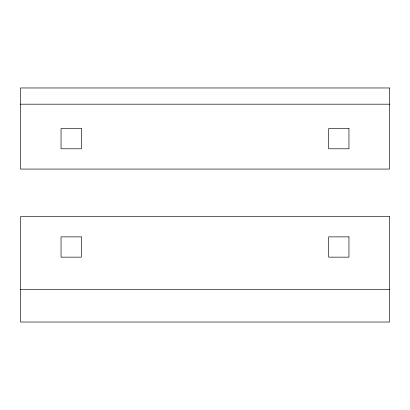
<?xml version="1.0" encoding="UTF-8"?>
<svg xmlns="http://www.w3.org/2000/svg" width="410" height="410" viewBox="0 0 410 410"><rect width="100%" height="100%" fill="white"/><g stroke="black" fill="none" stroke-linecap="round" stroke-linejoin="round"><path stroke-width="0.61" d="M20.5 104.186L389.5 104.186M20.5 289.593L389.5 289.593M389.5 87.965L20.5 87.965L20.5 169.069L389.5 169.069L389.5 87.965M81.323 128.52L61.049 128.52L61.049 148.794L81.323 148.794L81.323 128.52M348.951 128.52L328.676 128.52L328.676 148.794L348.951 148.794L348.951 128.52M389.5 216.603L20.5 216.603L20.5 322.034L389.5 322.034L389.5 216.603M81.323 236.877L61.049 236.877L61.049 257.152L81.323 257.152L81.323 236.877M348.951 236.877L328.676 236.877L328.676 257.152L348.951 257.152L348.951 236.877"/></g></svg>
